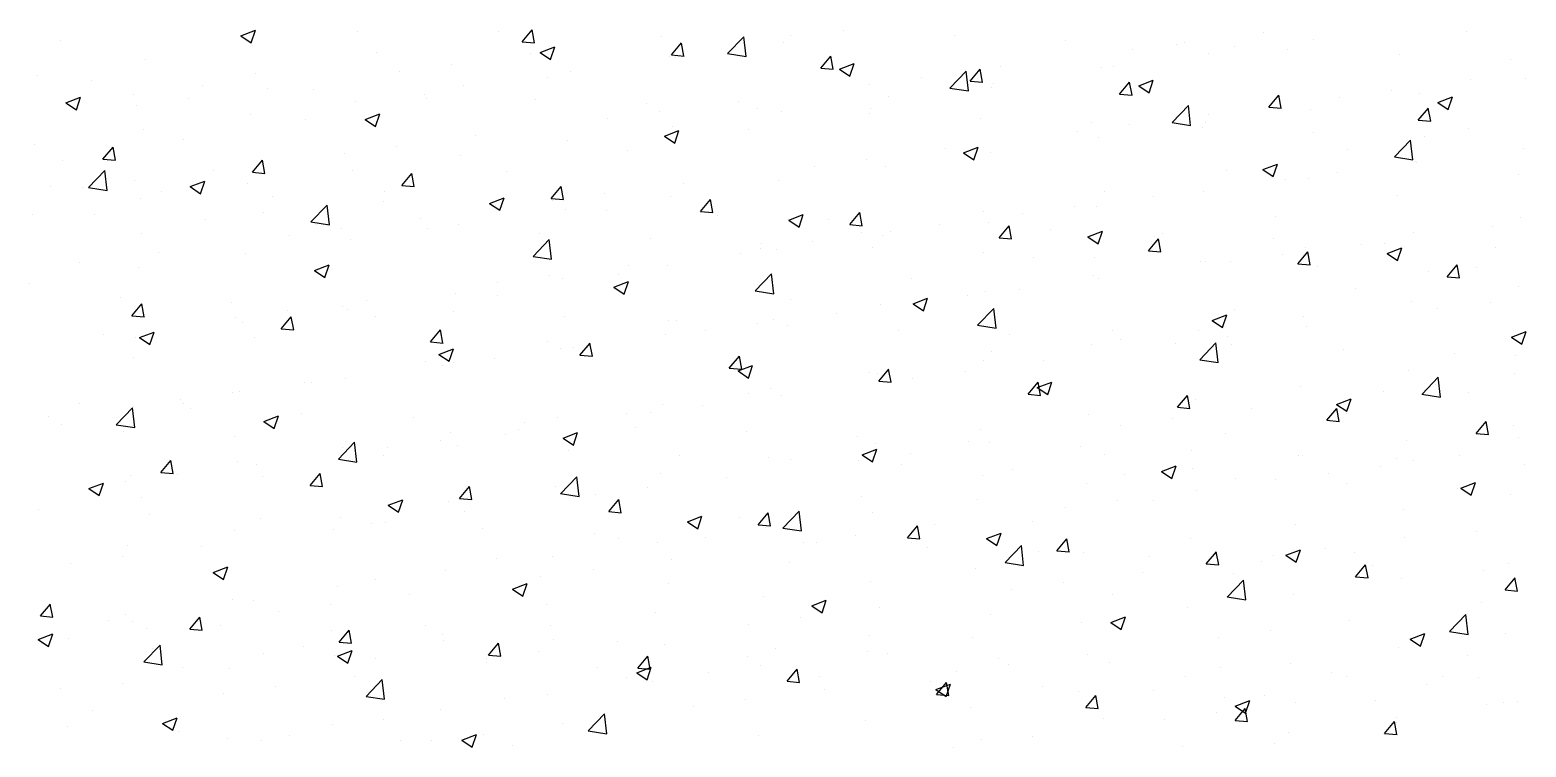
# Model space of a CAD drawing. Header units: millimetres. Extents: x 43168.9 to 43194.6, y -25545.1 to -25543.4.
# Drawn here: x 43182.0661 to 43182.2121, y -25544.8541 to -25544.7841 of the extents above; entities that cross this region are included whole.
import ezdxf

# ---------------------------------------------------------------- set-up
doc = ezdxf.new("R2010")
doc.units = ezdxf.units.MM
doc.header["$LTSCALE"] = 200
doc.layers.add('tarama-zemin_sgh', color=197, linetype='Continuous')

msp = doc.modelspace()

# ---------------------------------------------------------------- linework, layer by layer
at = {"layer": 'tarama-zemin_sgh'}
for p, q in [((43182.06904, -25544.78514), (43182.06904, -25544.78514)), ((43182.08668, -25544.78464), (43182.0881, -25544.78409)), ((43182.08668, -25544.78464), (43182.08769, -25544.78532)), ((43182.08769, -25544.78532), (43182.0881, -25544.78409)), ((43182.09808, -25544.78427), (43182.09808, -25544.78427)), ((43182.11178, -25544.78425), (43182.11178, -25544.78425)), ((43182.11413, -25544.78524), (43182.11511, -25544.78407)), ((43182.11413, -25544.78524), (43182.11534, -25544.78534)), ((43182.11534, -25544.78534), (43182.11511, -25544.78407)), ((43182.12776, -25544.78472), (43182.12776, -25544.78472)), ((43182.13418, -25544.78638), (43182.13577, -25544.78473)), ((43182.13599, -25544.78666), (43182.13576, -25544.78473)), ((43182.14034, -25544.78464), (43182.14034, -25544.78464)), ((43182.14547, -25544.78416), (43182.14547, -25544.78416)), ((43182.15632, -25544.78462), (43182.15632, -25544.78462)), ((43182.16716, -25544.78508), (43182.16716, -25544.78508)), ((43182.18643, -25544.78431), (43182.18643, -25544.78431)), ((43182.19134, -25544.78503), (43182.19134, -25544.78503)), ((43182.20627, -25544.78418), (43182.20627, -25544.78418)), ((43182.08782, -25544.78557), (43182.08782, -25544.78557)), ((43182.09992, -25544.78628), (43182.09992, -25544.78628)), ((43182.11493, -25544.78641), (43182.11493, -25544.78641)), ((43182.11588, -25544.78627), (43182.1173, -25544.78572)), ((43182.11588, -25544.78627), (43182.11689, -25544.78695)), ((43182.11689, -25544.78695), (43182.1173, -25544.78572)), ((43182.12849, -25544.78668), (43182.12849, -25544.78668)), ((43182.1287, -25544.78651), (43182.12968, -25544.78534)), ((43182.1287, -25544.78651), (43182.12992, -25544.78662)), ((43182.12991, -25544.78662), (43182.12968, -25544.78535)), ((43182.13418, -25544.78638), (43182.13599, -25544.78666)), ((43182.13964, -25544.78526), (43182.13964, -25544.78526)), ((43182.14328, -25544.78779), (43182.14426, -25544.78662)), ((43182.14449, -25544.78789), (43182.14425, -25544.78662)), ((43182.17365, -25544.78599), (43182.17365, -25544.78599)), ((43182.17801, -25544.78553), (43182.17801, -25544.78553)), ((43182.17873, -25544.78532), (43182.17873, -25544.78532)), ((43182.18108, -25544.78634), (43182.18108, -25544.78634)), ((43182.18366, -25544.78565), (43182.18366, -25544.78565)), ((43182.18886, -25544.78599), (43182.18886, -25544.78599)), ((43182.19971, -25544.78645), (43182.19971, -25544.78645)), ((43182.07739, -25544.787), (43182.07739, -25544.787)), ((43182.10214, -25544.78809), (43182.10214, -25544.78809)), ((43182.10723, -25544.78742), (43182.10723, -25544.78742)), ((43182.11882, -25544.78808), (43182.11882, -25544.78808)), ((43182.12909, -25544.78678), (43182.12909, -25544.78678)), ((43182.14328, -25544.78779), (43182.14449, -25544.78789)), ((43182.14508, -25544.78789), (43182.14651, -25544.78735)), ((43182.14508, -25544.78789), (43182.14609, -25544.78858)), ((43182.14609, -25544.78858), (43182.14651, -25544.78735)), ((43182.15587, -25544.78975), (43182.15745, -25544.7881)), ((43182.15768, -25544.79003), (43182.15745, -25544.7881)), ((43182.15785, -25544.78906), (43182.15883, -25544.78789)), ((43182.15906, -25544.78917), (43182.15883, -25544.7879)), ((43182.16081, -25544.78768), (43182.16081, -25544.78768)), ((43182.17064, -25544.78777), (43182.17064, -25544.78777)), ((43182.17181, -25544.78768), (43182.17181, -25544.78768)), ((43182.21055, -25544.78691), (43182.21055, -25544.78691)), ((43182.06683, -25544.78853), (43182.06683, -25544.78853)), ((43182.07206, -25544.78901), (43182.07206, -25544.78901)), ((43182.08291, -25544.78947), (43182.08291, -25544.78947)), ((43182.08807, -25544.78832), (43182.08807, -25544.78832)), ((43182.10839, -25544.78951), (43182.10839, -25544.78951)), ((43182.11664, -25544.78871), (43182.11664, -25544.78871)), ((43182.14803, -25544.78936), (43182.14803, -25544.78936)), ((43182.15312, -25544.78869), (43182.15312, -25544.78869)), ((43182.15785, -25544.78906), (43182.15907, -25544.78917)), ((43182.16009, -25544.78929), (43182.16009, -25544.78929)), ((43182.17243, -25544.79034), (43182.17341, -25544.78917)), ((43182.17364, -25544.79044), (43182.1734, -25544.78917)), ((43182.17429, -25544.78952), (43182.17571, -25544.78898)), ((43182.17429, -25544.78952), (43182.1753, -25544.7902)), ((43182.1753, -25544.7902), (43182.17571, -25544.78898)), ((43182.2067, -25544.78895), (43182.2067, -25544.78895)), ((43182.21208, -25544.78884), (43182.21208, -25544.78884)), ((43182.0696, -25544.79119), (43182.07103, -25544.79065)), ((43182.07062, -25544.79188), (43182.07103, -25544.79065)), ((43182.07622, -25544.79035), (43182.07622, -25544.79035)), ((43182.08161, -25544.79079), (43182.08161, -25544.79079)), ((43182.08931, -25544.78978), (43182.08931, -25544.78978)), ((43182.09375, -25544.78993), (43182.09375, -25544.78993)), ((43182.09783, -25544.79104), (43182.09783, -25544.79104)), ((43182.1046, -25544.79038), (43182.1046, -25544.79038)), ((43182.10479, -25544.79074), (43182.10479, -25544.79074)), ((43182.11545, -25544.79084), (43182.11545, -25544.79084)), ((43182.1352, -25544.79105), (43182.1352, -25544.79105)), ((43182.14983, -25544.79059), (43182.14983, -25544.79059)), ((43182.15587, -25544.78975), (43182.15768, -25544.79003)), ((43182.15996, -25544.78972), (43182.15996, -25544.78972)), ((43182.17243, -25544.79034), (43182.17364, -25544.79044)), ((43182.187, -25544.79161), (43182.18798, -25544.79045)), ((43182.18821, -25544.79172), (43182.18798, -25544.79045)), ((43182.19392, -25544.79063), (43182.19392, -25544.79063)), ((43182.199, -25544.78996), (43182.199, -25544.78996)), ((43182.20165, -25544.79028), (43182.20165, -25544.79028)), ((43182.20349, -25544.79115), (43182.20491, -25544.7906)), ((43182.2045, -25544.79183), (43182.20491, -25544.7906)), ((43182.0696, -25544.79119), (43182.07062, -25544.79188)), ((43182.07653, -25544.79146), (43182.07653, -25544.79146)), ((43182.08757, -25544.79234), (43182.08757, -25544.79234)), ((43182.09881, -25544.79282), (43182.10023, -25544.79227)), ((43182.09982, -25544.7935), (43182.10023, -25544.79227)), ((43182.1263, -25544.7913), (43182.1263, -25544.7913)), ((43182.1275, -25544.79206), (43182.1275, -25544.79206)), ((43182.13714, -25544.79176), (43182.13714, -25544.79176)), ((43182.13939, -25544.79202), (43182.13939, -25544.79202)), ((43182.14799, -25544.79222), (43182.14799, -25544.79222)), ((43182.14811, -25544.79175), (43182.14811, -25544.79175)), ((43182.17756, -25544.79311), (43182.17914, -25544.79146)), ((43182.17936, -25544.79339), (43182.17914, -25544.79146)), ((43182.18108, -25544.79232), (43182.18108, -25544.79232)), ((43182.187, -25544.79161), (43182.18822, -25544.79172)), ((43182.19109, -25544.7918), (43182.19109, -25544.7918)), ((43182.20158, -25544.79289), (43182.20256, -25544.79172)), ((43182.20279, -25544.79299), (43182.20255, -25544.79172)), ((43182.20349, -25544.79115), (43182.2045, -25544.79183)), ((43182.07714, -25544.79377), (43182.07714, -25544.79377)), ((43182.09294, -25544.79278), (43182.09294, -25544.79278)), ((43182.09881, -25544.79282), (43182.09982, -25544.7935)), ((43182.12241, -25544.79273), (43182.12241, -25544.79273)), ((43182.12801, -25544.79445), (43182.12943, -25544.7939)), ((43182.12884, -25544.79354), (43182.12884, -25544.79354)), ((43182.12902, -25544.79513), (43182.12943, -25544.7939)), ((43182.13625, -25544.79379), (43182.13625, -25544.79379)), ((43182.15884, -25544.79268), (43182.15884, -25544.79268)), ((43182.1683, -25544.794), (43182.1683, -25544.794)), ((43182.16968, -25544.79313), (43182.16968, -25544.79313)), ((43182.17339, -25544.79333), (43182.17339, -25544.79333)), ((43182.17755, -25544.79311), (43182.17936, -25544.79339)), ((43182.18053, -25544.79359), (43182.18053, -25544.79359)), ((43182.18083, -25544.7931), (43182.18083, -25544.7931)), ((43182.20158, -25544.79289), (43182.20279, -25544.79299)), ((43182.20652, -25544.79371), (43182.20652, -25544.79371)), ((43182.06658, -25544.79529), (43182.06658, -25544.79529)), ((43182.08109, -25544.79481), (43182.08109, -25544.79481)), ((43182.10188, -25544.79544), (43182.10188, -25544.79544)), ((43182.10958, -25544.79442), (43182.10958, -25544.79442)), ((43182.11857, -25544.79485), (43182.11857, -25544.79485)), ((43182.12801, -25544.79445), (43182.12902, -25544.79513)), ((43182.1704, -25544.79453), (43182.1704, -25544.79453)), ((43182.19138, -25544.79405), (43182.19138, -25544.79405)), ((43182.19924, -25544.79647), (43182.20082, -25544.79482)), ((43182.20105, -25544.79675), (43182.20082, -25544.79482)), ((43182.20223, -25544.79451), (43182.20223, -25544.79451)), ((43182.06924, -25544.79685), (43182.06924, -25544.79685)), ((43182.07322, -25544.7967), (43182.0742, -25544.79553)), ((43182.07322, -25544.7967), (43182.07444, -25544.7968)), ((43182.07444, -25544.7968), (43182.0742, -25544.79553)), ((43182.0878, -25544.79797), (43182.08878, -25544.7968)), ((43182.08901, -25544.79808), (43182.08878, -25544.7968)), ((43182.0968, -25544.79611), (43182.0968, -25544.79611)), ((43182.10814, -25544.79628), (43182.10814, -25544.79628)), ((43182.1244, -25544.79582), (43182.1244, -25544.79582)), ((43182.14777, -25544.79671), (43182.14777, -25544.79671)), ((43182.15547, -25544.79569), (43182.15547, -25544.79569)), ((43182.15721, -25544.79608), (43182.15864, -25544.79553)), ((43182.15721, -25544.79608), (43182.15822, -25544.79676)), ((43182.15822, -25544.79676), (43182.15863, -25544.79553)), ((43182.15984, -25544.79605), (43182.15984, -25544.79605)), ((43182.19467, -25544.79574), (43182.19467, -25544.79574)), ((43182.19924, -25544.79647), (43182.20105, -25544.79675)), ((43182.21183, -25544.79561), (43182.21183, -25544.79561)), ((43182.07182, -25544.79945), (43182.0734, -25544.7978)), ((43182.07362, -25544.79973), (43182.0734, -25544.7978)), ((43182.08396, -25544.79779), (43182.08396, -25544.79779)), ((43182.0878, -25544.79797), (43182.08901, -25544.79808)), ((43182.09759, -25544.7978), (43182.09759, -25544.7978)), ((43182.10237, -25544.79925), (43182.10335, -25544.79808)), ((43182.10358, -25544.79935), (43182.10335, -25544.79808)), ((43182.11255, -25544.79786), (43182.11255, -25544.79786)), ((43182.14268, -25544.79737), (43182.14268, -25544.79737)), ((43182.14958, -25544.79736), (43182.14958, -25544.79736)), ((43182.18282, -25544.79778), (43182.18282, -25544.79778)), ((43182.18641, -25544.7977), (43182.18784, -25544.79716)), ((43182.18641, -25544.7977), (43182.18743, -25544.79839)), ((43182.18743, -25544.79839), (43182.18784, -25544.79716)), ((43182.19366, -25544.79797), (43182.19366, -25544.79797)), ((43182.20135, -25544.79696), (43182.20135, -25544.79696)), ((43182.2014, -25544.79704), (43182.2014, -25544.79704)), ((43182.21139, -25544.79817), (43182.21139, -25544.79817)), ((43182.0681, -25544.79939), (43182.0681, -25544.79939)), ((43182.07118, -25544.79948), (43182.07118, -25544.79948)), ((43182.07182, -25544.79945), (43182.07362, -25544.79973)), ((43182.07627, -25544.79881), (43182.07627, -25544.79881)), ((43182.08173, -25544.79937), (43182.08316, -25544.79883)), ((43182.08173, -25544.79937), (43182.08274, -25544.80006)), ((43182.08274, -25544.80006), (43182.08316, -25544.79883)), ((43182.08732, -25544.7991), (43182.08732, -25544.7991)), ((43182.10237, -25544.79925), (43182.10359, -25544.79935)), ((43182.11695, -25544.80052), (43182.11793, -25544.79935)), ((43182.11816, -25544.80063), (43182.11792, -25544.79935)), ((43182.12985, -25544.79906), (43182.12985, -25544.79906)), ((43182.13915, -25544.79879), (43182.13915, -25544.79879)), ((43182.17097, -25544.79981), (43182.17097, -25544.79981)), ((43182.18857, -25544.79864), (43182.18857, -25544.79864)), ((43182.19085, -25544.79856), (43182.19085, -25544.79856)), ((43182.07689, -25544.80053), (43182.07689, -25544.80053)), ((43182.07895, -25544.79985), (43182.07895, -25544.79985)), ((43182.0898, -25544.80031), (43182.0898, -25544.80031)), ((43182.0935, -25544.80281), (43182.09509, -25544.80117)), ((43182.09531, -25544.80309), (43182.09509, -25544.80117)), ((43182.10064, -25544.80077), (43182.10064, -25544.80077)), ((43182.1007, -25544.79989), (43182.1007, -25544.79989)), ((43182.11094, -25544.801), (43182.11236, -25544.80046)), ((43182.11094, -25544.801), (43182.11195, -25544.80168)), ((43182.11149, -25544.80123), (43182.11149, -25544.80123)), ((43182.11195, -25544.80168), (43182.11236, -25544.80046)), ((43182.11695, -25544.80052), (43182.11816, -25544.80063)), ((43182.11707, -25544.80075), (43182.11707, -25544.80075)), ((43182.12215, -25544.80008), (43182.12215, -25544.80008)), ((43182.12859, -25544.80031), (43182.12859, -25544.80031)), ((43182.13152, -25544.8018), (43182.1325, -25544.80063)), ((43182.13273, -25544.8019), (43182.1325, -25544.80063)), ((43182.17015, -25544.8013), (43182.17015, -25544.8013)), ((43182.17574, -25544.80033), (43182.17574, -25544.80033)), ((43182.18058, -25544.79986), (43182.18058, -25544.79986)), ((43182.19954, -25544.8002), (43182.19954, -25544.8002)), ((43182.06634, -25544.80206), (43182.06634, -25544.80206)), ((43182.07239, -25544.80212), (43182.07239, -25544.80212)), ((43182.08323, -25544.80258), (43182.08323, -25544.80258)), ((43182.08885, -25544.80192), (43182.08885, -25544.80192)), ((43182.10423, -25544.80244), (43182.10423, -25544.80244)), ((43182.11833, -25544.80161), (43182.11833, -25544.80161)), ((43182.12234, -25544.80168), (43182.12234, -25544.80168)), ((43182.13152, -25544.8018), (43182.13274, -25544.8019)), ((43182.13319, -25544.80214), (43182.13319, -25544.80214)), ((43182.14014, -25544.80263), (43182.14156, -25544.80208)), ((43182.14014, -25544.80263), (43182.14115, -25544.80331)), ((43182.14115, -25544.80331), (43182.14156, -25544.80208)), ((43182.14403, -25544.8026), (43182.14403, -25544.8026)), ((43182.1461, -25544.80307), (43182.14708, -25544.8019)), ((43182.14731, -25544.80318), (43182.14707, -25544.8019)), ((43182.15912, -25544.80184), (43182.15912, -25544.80184)), ((43182.16295, -25544.80202), (43182.16295, -25544.80202)), ((43182.16804, -25544.80135), (43182.16804, -25544.80135)), ((43182.18769, -25544.80224), (43182.18769, -25544.80224)), ((43182.21159, -25544.80237), (43182.21159, -25544.80237)), ((43182.077, -25544.80396), (43182.077, -25544.80396)), ((43182.09145, -25544.80412), (43182.09145, -25544.80412)), ((43182.0935, -25544.80281), (43182.09531, -25544.80309)), ((43182.09408, -25544.80304), (43182.09408, -25544.80304)), ((43182.09654, -25544.80345), (43182.09654, -25544.80345)), ((43182.10493, -25544.8035), (43182.10493, -25544.8035)), ((43182.10789, -25544.80304), (43182.10789, -25544.80304)), ((43182.11578, -25544.80396), (43182.11578, -25544.80396)), ((43182.1461, -25544.80307), (43182.14731, -25544.80318)), ((43182.14727, -25544.80388), (43182.14727, -25544.80388)), ((43182.14933, -25544.80412), (43182.14933, -25544.80412)), ((43182.15012, -25544.80371), (43182.15012, -25544.80371)), ((43182.15488, -25544.80306), (43182.15488, -25544.80306)), ((43182.1596, -25544.80282), (43182.1596, -25544.80282)), ((43182.16067, -25544.80435), (43182.16165, -25544.80318)), ((43182.16188, -25544.80445), (43182.16165, -25544.80318)), ((43182.16573, -25544.80352), (43182.16573, -25544.80352)), ((43182.16934, -25544.80426), (43182.17076, -25544.80371)), ((43182.17035, -25544.80494), (43182.17076, -25544.80371)), ((43182.17658, -25544.80398), (43182.17658, -25544.80398)), ((43182.20115, -25544.8038), (43182.20115, -25544.8038)), ((43182.20884, -25544.80329), (43182.20884, -25544.80329)), ((43182.09734, -25544.80456), (43182.09734, -25544.80456)), ((43182.11519, -25544.80618), (43182.11677, -25544.80453)), ((43182.117, -25544.80646), (43182.11677, -25544.80453)), ((43182.12662, -25544.80441), (43182.12662, -25544.80441)), ((43182.13734, -25544.80539), (43182.13734, -25544.80539)), ((43182.13747, -25544.80487), (43182.13747, -25544.80487)), ((43182.1389, -25544.80555), (43182.1389, -25544.80555)), ((43182.14242, -25544.80472), (43182.14242, -25544.80472)), ((43182.14832, -25544.80533), (43182.14832, -25544.80533)), ((43182.16067, -25544.80435), (43182.16189, -25544.80445)), ((43182.16934, -25544.80426), (43182.17035, -25544.80494)), ((43182.17525, -25544.80562), (43182.17623, -25544.80445)), ((43182.17525, -25544.80562), (43182.17646, -25544.80573)), ((43182.17584, -25544.80427), (43182.17584, -25544.80427)), ((43182.17646, -25544.80573), (43182.17622, -25544.80446)), ((43182.18742, -25544.80443), (43182.18742, -25544.80443)), ((43182.1906, -25544.80533), (43182.1906, -25544.80533)), ((43182.19601, -25544.80498), (43182.19601, -25544.80498)), ((43182.19827, -25544.80489), (43182.19827, -25544.80489)), ((43182.19854, -25544.80588), (43182.19997, -25544.80534)), ((43182.19955, -25544.80657), (43182.19997, -25544.80534)), ((43182.20912, -25544.80535), (43182.20912, -25544.80535)), ((43182.07092, -25544.80682), (43182.07092, -25544.80682)), ((43182.07862, -25544.80581), (43182.07862, -25544.80581)), ((43182.08708, -25544.80587), (43182.08708, -25544.80587)), ((43182.09386, -25544.80756), (43182.09529, -25544.80701)), ((43182.09487, -25544.80824), (43182.09529, -25544.80701)), ((43182.11519, -25544.80618), (43182.117, -25544.80646)), ((43182.1245, -25544.80708), (43182.1245, -25544.80708)), ((43182.12834, -25544.80707), (43182.12834, -25544.80707)), ((43182.13542, -25544.80591), (43182.13542, -25544.80591)), ((43182.15917, -25544.80579), (43182.15917, -25544.80579)), ((43182.16399, -25544.8063), (43182.16399, -25544.8063)), ((43182.17001, -25544.80625), (43182.17001, -25544.80625)), ((43182.18034, -25544.80663), (43182.18034, -25544.80663)), ((43182.18086, -25544.80671), (43182.18086, -25544.80671)), ((43182.18322, -25544.80666), (43182.18322, -25544.80666)), ((43182.18831, -25544.80599), (43182.18831, -25544.80599)), ((43182.18982, -25544.8069), (43182.1908, -25544.80573)), ((43182.18982, -25544.8069), (43182.19104, -25544.807)), ((43182.19103, -25544.807), (43182.1908, -25544.80573)), ((43182.19854, -25544.80588), (43182.19955, -25544.80657)), ((43182.2044, -25544.80817), (43182.20538, -25544.807)), ((43182.20561, -25544.80828), (43182.20537, -25544.80701)), ((43182.07664, -25544.8073), (43182.07664, -25544.8073)), ((43182.09386, -25544.80756), (43182.09487, -25544.80824)), ((43182.11681, -25544.80809), (43182.11681, -25544.80809)), ((43182.11808, -25544.80837), (43182.11808, -25544.80837)), ((43182.12357, -25544.80795), (43182.12357, -25544.80795)), ((43182.13688, -25544.80954), (43182.13846, -25544.80789)), ((43182.13868, -25544.80982), (43182.13846, -25544.80789)), ((43182.15214, -25544.80834), (43182.15214, -25544.80834)), ((43182.1699, -25544.80806), (43182.1699, -25544.80806)), ((43182.17039, -25544.80835), (43182.17039, -25544.80835)), ((43182.19171, -25544.80716), (43182.19171, -25544.80716)), ((43182.20255, -25544.80762), (43182.20255, -25544.80762)), ((43182.2044, -25544.80817), (43182.20561, -25544.80828)), ((43182.2073, -25544.80731), (43182.2073, -25544.80731)), ((43182.06609, -25544.80882), (43182.06609, -25544.80882)), ((43182.10765, -25544.80981), (43182.10765, -25544.80981)), ((43182.11172, -25544.80876), (43182.11172, -25544.80876)), ((43182.11172, -25544.80998), (43182.11172, -25544.80998)), ((43182.12307, -25544.80918), (43182.12449, -25544.80864)), ((43182.12307, -25544.80918), (43182.12408, -25544.80987)), ((43182.12408, -25544.80987), (43182.12449, -25544.80864)), ((43182.13688, -25544.80954), (43182.13868, -25544.80982)), ((43182.15761, -25544.81003), (43182.15761, -25544.81003)), ((43182.15935, -25544.80958), (43182.15935, -25544.80958)), ((43182.1627, -25544.80936), (43182.1627, -25544.80936)), ((43182.19545, -25544.80935), (43182.19545, -25544.80935)), ((43182.21134, -25544.80914), (43182.21134, -25544.80914)), ((43182.07491, -25544.81018), (43182.07491, -25544.81018)), ((43182.07604, -25544.81198), (43182.07702, -25544.81081)), ((43182.07725, -25544.81209), (43182.07702, -25544.81081)), ((43182.08575, -25544.81064), (43182.08575, -25544.81064)), ((43182.09119, -25544.81146), (43182.09119, -25544.81146)), ((43182.0966, -25544.8111), (43182.0966, -25544.8111)), ((43182.09709, -25544.81133), (43182.09709, -25544.81133)), ((43182.09889, -25544.81045), (43182.09889, -25544.81045)), ((43182.14028, -25544.81037), (43182.14028, -25544.81037)), ((43182.14908, -25544.81088), (43182.14908, -25544.81088)), ((43182.15227, -25544.81081), (43182.15369, -25544.81026)), ((43182.15227, -25544.81081), (43182.15328, -25544.81149)), ((43182.15328, -25544.81149), (43182.15369, -25544.81026)), ((43182.15856, -25544.8129), (43182.16015, -25544.81126)), ((43182.16037, -25544.81318), (43182.16014, -25544.81126)), ((43182.1836, -25544.81138), (43182.1836, -25544.81138)), ((43182.20091, -25544.81057), (43182.20091, -25544.81057)), ((43182.20349, -25544.8113), (43182.20349, -25544.8113)), ((43182.20858, -25544.81063), (43182.20858, -25544.81063)), ((43182.07604, -25544.81198), (43182.07726, -25544.81209)), ((43182.08611, -25544.81213), (43182.08611, -25544.81213)), ((43182.08683, -25544.81263), (43182.08683, -25544.81263)), ((43182.09062, -25544.81326), (43182.0916, -25544.81209)), ((43182.09183, -25544.81336), (43182.09159, -25544.81209)), ((43182.09986, -25544.81201), (43182.09986, -25544.81201)), ((43182.10745, -25544.81155), (43182.10745, -25544.81155)), ((43182.1183, -25544.81201), (43182.1183, -25544.81201)), ((43182.12843, -25544.81241), (43182.12843, -25544.81241)), ((43182.12914, -25544.81247), (43182.12914, -25544.81247)), ((43182.13708, -25544.81273), (43182.13708, -25544.81273)), ((43182.13865, -25544.81231), (43182.13865, -25544.81231)), ((43182.13999, -25544.81293), (43182.13999, -25544.81293)), ((43182.14478, -25544.81172), (43182.14478, -25544.81172)), ((43182.15856, -25544.8129), (43182.16037, -25544.81318)), ((43182.18147, -25544.81244), (43182.18289, -25544.81189)), ((43182.18147, -25544.81244), (43182.18248, -25544.81312)), ((43182.18248, -25544.81312), (43182.18289, -25544.81189)), ((43182.19035, -25544.81209), (43182.19035, -25544.81209)), ((43182.07327, -25544.81382), (43182.07327, -25544.81382)), ((43182.0764, -25544.81406), (43182.0764, -25544.81406)), ((43182.07679, -25544.81411), (43182.07821, -25544.81356)), ((43182.07679, -25544.81411), (43182.0778, -25544.81479)), ((43182.0778, -25544.81479), (43182.07821, -25544.81356)), ((43182.08801, -25544.81405), (43182.08801, -25544.81405)), ((43182.09062, -25544.81326), (43182.09183, -25544.81336)), ((43182.10519, -25544.81453), (43182.10617, -25544.81336)), ((43182.1064, -25544.81464), (43182.10617, -25544.81336)), ((43182.11658, -25544.81444), (43182.11658, -25544.81444)), ((43182.1281, -25544.81384), (43182.1281, -25544.81384)), ((43182.13199, -25544.8134), (43182.13199, -25544.8134)), ((43182.15084, -25544.81339), (43182.15084, -25544.81339)), ((43182.16169, -25544.81385), (43182.16169, -25544.81385)), ((43182.17175, -25544.81342), (43182.17175, -25544.81342)), ((43182.17253, -25544.8143), (43182.17253, -25544.8143)), ((43182.18009, -25544.81339), (43182.18009, -25544.81339)), ((43182.18297, -25544.814), (43182.18297, -25544.814)), ((43182.19066, -25544.81299), (43182.19066, -25544.81299)), ((43182.21067, -25544.81406), (43182.2121, -25544.81352)), ((43182.21067, -25544.81407), (43182.21168, -25544.81475)), ((43182.21168, -25544.81475), (43182.2121, -25544.81352)), ((43182.10519, -25544.81453), (43182.10641, -25544.81464)), ((43182.10599, -25544.81574), (43182.10742, -25544.81519)), ((43182.10599, -25544.81574), (43182.107, -25544.81642)), ((43182.107, -25544.81642), (43182.10741, -25544.81519)), ((43182.11783, -25544.81514), (43182.11783, -25544.81514)), ((43182.11916, -25544.81509), (43182.11916, -25544.81509)), ((43182.11977, -25544.81581), (43182.12075, -25544.81464)), ((43182.11977, -25544.81581), (43182.12098, -25544.81591)), ((43182.12098, -25544.81591), (43182.12074, -25544.81464)), ((43182.1599, -25544.81545), (43182.1599, -25544.81545)), ((43182.16965, -25544.81482), (43182.16965, -25544.81482)), ((43182.17788, -25544.81467), (43182.17788, -25544.81467)), ((43182.18025, -25544.81627), (43182.18183, -25544.81462)), ((43182.18206, -25544.81655), (43182.18183, -25544.81462)), ((43182.18338, -25544.81476), (43182.18338, -25544.81476)), ((43182.19423, -25544.81522), (43182.19423, -25544.81522)), ((43182.20507, -25544.81568), (43182.20507, -25544.81568)), ((43182.21109, -25544.8159), (43182.21109, -25544.8159)), ((43182.07616, -25544.81608), (43182.07616, -25544.81608)), ((43182.10473, -25544.81648), (43182.10473, -25544.81648)), ((43182.10638, -25544.81678), (43182.10638, -25544.81678)), ((43182.1074, -25544.81657), (43182.1074, -25544.81657)), ((43182.11146, -25544.81611), (43182.11146, -25544.81611)), ((43182.13434, -25544.81708), (43182.13532, -25544.81591)), ((43182.13434, -25544.81708), (43182.13556, -25544.81719)), ((43182.13519, -25544.81736), (43182.13662, -25544.81682)), ((43182.13519, -25544.81736), (43182.13621, -25544.81805)), ((43182.13555, -25544.81719), (43182.13532, -25544.81591)), ((43182.13621, -25544.81805), (43182.13662, -25544.81682)), ((43182.14892, -25544.81836), (43182.1499, -25544.81719)), ((43182.15013, -25544.81846), (43182.14989, -25544.81719)), ((43182.1591, -25544.81635), (43182.1591, -25544.81635)), ((43182.16505, -25544.81636), (43182.16505, -25544.81636)), ((43182.18025, -25544.81627), (43182.18206, -25544.81655)), ((43182.20066, -25544.81733), (43182.20066, -25544.81733)), ((43182.09288, -25544.81851), (43182.09288, -25544.81851)), ((43182.09354, -25544.81847), (43182.09354, -25544.81847)), ((43182.09685, -25544.81809), (43182.09685, -25544.81809)), ((43182.14805, -25544.81748), (43182.14805, -25544.81748)), ((43182.14884, -25544.81765), (43182.14884, -25544.81765)), ((43182.14892, -25544.81836), (43182.15013, -25544.81846)), ((43182.15226, -25544.81805), (43182.15226, -25544.81805)), ((43182.15735, -25544.81738), (43182.15735, -25544.81738)), ((43182.16349, -25544.81963), (43182.16447, -25544.81846)), ((43182.1644, -25544.81899), (43182.16582, -25544.81845)), ((43182.1647, -25544.81974), (43182.16447, -25544.81846)), ((43182.16541, -25544.81967), (43182.16582, -25544.81845)), ((43182.20194, -25544.81963), (43182.20352, -25544.81798)), ((43182.20324, -25544.81865), (43182.20324, -25544.81865)), ((43182.20374, -25544.81991), (43182.20352, -25544.81798)), ((43182.21093, -25544.81763), (43182.21093, -25544.81763)), ((43182.08076, -25544.82015), (43182.08076, -25544.82015)), ((43182.08585, -25544.81948), (43182.08585, -25544.81948)), ((43182.08658, -25544.81939), (43182.08658, -25544.81939)), ((43182.13619, -25544.81952), (43182.13619, -25544.81952)), ((43182.1384, -25544.81908), (43182.1384, -25544.81908)), ((43182.13943, -25544.81974), (43182.13943, -25544.81974)), ((43182.16349, -25544.81963), (43182.16471, -25544.81974)), ((43182.1644, -25544.81899), (43182.16541, -25544.81967)), ((43182.17807, -25544.82091), (43182.17905, -25544.81974)), ((43182.17928, -25544.82101), (43182.17904, -25544.81974)), ((43182.17984, -25544.82016), (43182.17984, -25544.82016)), ((43182.1901, -25544.81886), (43182.1901, -25544.81886)), ((43182.1936, -25544.82062), (43182.19502, -25544.82007)), ((43182.19461, -25544.8213), (43182.19502, -25544.82007)), ((43182.19815, -25544.81932), (43182.19815, -25544.81932)), ((43182.20193, -25544.81963), (43182.20374, -25544.81991)), ((43182.20646, -25544.81944), (43182.20646, -25544.81944)), ((43182.07095, -25544.82056), (43182.07095, -25544.82056)), ((43182.07451, -25544.82261), (43182.07609, -25544.82096)), ((43182.07632, -25544.82289), (43182.07609, -25544.82096)), ((43182.07615, -25544.82082), (43182.07615, -25544.82082)), ((43182.08103, -25544.82054), (43182.08103, -25544.82054)), ((43182.0818, -25544.82102), (43182.0818, -25544.82102)), ((43182.08892, -25544.82229), (43182.09034, -25544.82174)), ((43182.08993, -25544.82297), (43182.09034, -25544.82175)), ((43182.09264, -25544.82148), (43182.09264, -25544.82148)), ((43182.12434, -25544.82155), (43182.12434, -25544.82155)), ((43182.12665, -25544.82142), (43182.12665, -25544.82142)), ((43182.12785, -25544.8206), (43182.12785, -25544.8206)), ((43182.13173, -25544.82075), (43182.13173, -25544.82075)), ((43182.16941, -25544.82159), (43182.16941, -25544.82159)), ((43182.17807, -25544.82091), (43182.17928, -25544.82101)), ((43182.18532, -25544.82101), (43182.18532, -25544.82101)), ((43182.19264, -25544.82218), (43182.19362, -25544.82101)), ((43182.1936, -25544.82062), (43182.19461, -25544.8213)), ((43182.19385, -25544.82229), (43182.19362, -25544.82101)), ((43182.19461, -25544.82147), (43182.19461, -25544.82147)), ((43182.06793, -25544.82184), (43182.06793, -25544.82184)), ((43182.06918, -25544.82258), (43182.06918, -25544.82258)), ((43182.07451, -25544.82261), (43182.07632, -25544.82289)), ((43182.08892, -25544.82229), (43182.08993, -25544.82297)), ((43182.10349, -25544.82194), (43182.10349, -25544.82194)), ((43182.11381, -25544.82311), (43182.11381, -25544.82311)), ((43182.11434, -25544.8224), (43182.11434, -25544.8224)), ((43182.11759, -25544.8219), (43182.11759, -25544.8219)), ((43182.12519, -25544.82286), (43182.12519, -25544.82286)), ((43182.15885, -25544.82311), (43182.15885, -25544.82311)), ((43182.17253, -25544.82269), (43182.17253, -25544.82269)), ((43182.17762, -25544.82202), (43182.17762, -25544.82202)), ((43182.19264, -25544.82218), (43182.19386, -25544.82229)), ((43182.20722, -25544.82346), (43182.2082, -25544.82229)), ((43182.20843, -25544.82356), (43182.20819, -25544.82229)), ((43182.21084, -25544.82267), (43182.21084, -25544.82267)), ((43182.07523, -25544.82329), (43182.07523, -25544.82329)), ((43182.08608, -25544.82375), (43182.08608, -25544.82375)), ((43182.0962, -25544.82597), (43182.09778, -25544.82432)), ((43182.09693, -25544.82421), (43182.09693, -25544.82421)), ((43182.098, -25544.82625), (43182.09778, -25544.82432)), ((43182.10612, -25544.82412), (43182.10612, -25544.82412)), ((43182.10715, -25544.82333), (43182.10715, -25544.82333)), ((43182.10778, -25544.82467), (43182.10778, -25544.82467)), ((43182.11249, -25544.82359), (43182.11249, -25544.82359)), ((43182.11812, -25544.82392), (43182.11954, -25544.82337)), ((43182.11812, -25544.82392), (43182.11913, -25544.8246)), ((43182.11913, -25544.8246), (43182.11954, -25544.82337)), ((43182.13603, -25544.82331), (43182.13603, -25544.82331)), ((43182.14688, -25544.82377), (43182.14688, -25544.82377)), ((43182.14859, -25544.82441), (43182.14859, -25544.82441)), ((43182.15773, -25544.82423), (43182.15773, -25544.82423)), ((43182.1597, -25544.82438), (43182.1597, -25544.82438)), ((43182.18276, -25544.82351), (43182.18276, -25544.82351)), ((43182.20041, -25544.8241), (43182.20041, -25544.8241)), ((43182.20722, -25544.82346), (43182.20843, -25544.82356)), ((43182.21133, -25544.8239), (43182.21133, -25544.8239)), ((43182.07886, -25544.82727), (43182.07984, -25544.8261)), ((43182.08007, -25544.82737), (43182.07984, -25544.8261)), ((43182.0962, -25544.82597), (43182.098, -25544.82625)), ((43182.0966, -25544.82486), (43182.0966, -25544.82486)), ((43182.10064, -25544.82562), (43182.10064, -25544.82562)), ((43182.10103, -25544.82479), (43182.10103, -25544.82479)), ((43182.11862, -25544.82513), (43182.11862, -25544.82513)), ((43182.12947, -25544.82558), (43182.12947, -25544.82558)), ((43182.13816, -25544.82584), (43182.13816, -25544.82584)), ((43182.14032, -25544.82604), (43182.14032, -25544.82604)), ((43182.14692, -25544.82606), (43182.14692, -25544.82606)), ((43182.14732, -25544.82555), (43182.14875, -25544.825)), ((43182.14732, -25544.82555), (43182.14833, -25544.82623)), ((43182.14833, -25544.82623), (43182.14875, -25544.825)), ((43182.152, -25544.82539), (43182.152, -25544.82539)), ((43182.16858, -25544.82469), (43182.16858, -25544.82469)), ((43182.17091, -25544.82554), (43182.17091, -25544.82554)), ((43182.17942, -25544.82515), (43182.17942, -25544.82515)), ((43182.18986, -25544.82562), (43182.18986, -25544.82562)), ((43182.19027, -25544.8256), (43182.19027, -25544.8256)), ((43182.19948, -25544.82593), (43182.19948, -25544.82593)), ((43182.20112, -25544.82606), (43182.20112, -25544.82606)), ((43182.20559, -25544.82565), (43182.20559, -25544.82565)), ((43182.07886, -25544.82727), (43182.08008, -25544.82737)), ((43182.0805, -25544.82749), (43182.0805, -25544.82749)), ((43182.08634, -25544.82616), (43182.08634, -25544.82616)), ((43182.0882, -25544.82648), (43182.0882, -25544.82648)), ((43182.09344, -25544.82854), (43182.09442, -25544.82737)), ((43182.09465, -25544.82865), (43182.09441, -25544.82737)), ((43182.1276, -25544.82737), (43182.1276, -25544.82737)), ((43182.15117, -25544.8265), (43182.15117, -25544.8265)), ((43182.15906, -25544.82757), (43182.15906, -25544.82757)), ((43182.16201, -25544.82696), (43182.16201, -25544.82696)), ((43182.17286, -25544.82742), (43182.17286, -25544.82742)), ((43182.17653, -25544.82717), (43182.17795, -25544.82663)), ((43182.17653, -25544.82717), (43182.17754, -25544.82786)), ((43182.17754, -25544.82786), (43182.17795, -25544.82663)), ((43182.17959, -25544.82692), (43182.17959, -25544.82692)), ((43182.1928, -25544.82733), (43182.1928, -25544.82733)), ((43182.19789, -25544.82666), (43182.19789, -25544.82666)), ((43182.21196, -25544.82652), (43182.21196, -25544.82652)), ((43182.07185, -25544.82884), (43182.07327, -25544.8283)), ((43182.07185, -25544.82885), (43182.07286, -25544.82953)), ((43182.07286, -25544.82953), (43182.07327, -25544.8283)), ((43182.07542, -25544.82816), (43182.07542, -25544.82816)), ((43182.0759, -25544.82759), (43182.0759, -25544.82759)), ((43182.08879, -25544.82765), (43182.08879, -25544.82765)), ((43182.09344, -25544.82854), (43182.09465, -25544.82865)), ((43182.10801, -25544.82982), (43182.10899, -25544.82865)), ((43182.10922, -25544.82992), (43182.10899, -25544.82865)), ((43182.11734, -25544.82867), (43182.11734, -25544.82867)), ((43182.11788, -25544.82934), (43182.11947, -25544.82769)), ((43182.11969, -25544.82962), (43182.11947, -25544.82769)), ((43182.12639, -25544.82876), (43182.12639, -25544.82876)), ((43182.13408, -25544.82775), (43182.13408, -25544.82775)), ((43182.16916, -25544.82835), (43182.16916, -25544.82835)), ((43182.17997, -25544.82902), (43182.17997, -25544.82902)), ((43182.18371, -25544.82788), (43182.18371, -25544.82788)), ((43182.18763, -25544.82797), (43182.18763, -25544.82797)), ((43182.19455, -25544.82833), (43182.19455, -25544.82833)), ((43182.2054, -25544.82879), (43182.2054, -25544.82879)), ((43182.20573, -25544.8288), (43182.20715, -25544.82825)), ((43182.20573, -25544.8288), (43182.20674, -25544.82948)), ((43182.20674, -25544.82948), (43182.20715, -25544.82825)), ((43182.07694, -25544.82969), (43182.07694, -25544.82969)), ((43182.10105, -25544.83047), (43182.10247, -25544.82993)), ((43182.10105, -25544.83047), (43182.10206, -25544.83115)), ((43182.10206, -25544.83115), (43182.10247, -25544.82993)), ((43182.10691, -25544.8301), (43182.10691, -25544.8301)), ((43182.10801, -25544.82982), (43182.10923, -25544.82992)), ((43182.11788, -25544.82933), (43182.11969, -25544.82961)), ((43182.1213, -25544.82943), (43182.1213, -25544.82943)), ((43182.12259, -25544.83109), (43182.12357, -25544.82992)), ((43182.1238, -25544.8312), (43182.12356, -25544.82992)), ((43182.14721, -25544.82961), (43182.14721, -25544.82961)), ((43182.15861, -25544.82988), (43182.15861, -25544.82988)), ((43182.17227, -25544.83003), (43182.17227, -25544.83003)), ((43182.17578, -25544.83), (43182.17578, -25544.83)), ((43182.2106, -25544.82943), (43182.2106, -25544.82943)), ((43182.06691, -25544.83089), (43182.06691, -25544.83089)), ((43182.07775, -25544.83135), (43182.07775, -25544.83135)), ((43182.0886, -25544.83181), (43182.0886, -25544.83181)), ((43182.09635, -25544.83162), (43182.09635, -25544.83162)), ((43182.10847, -25544.83112), (43182.10847, -25544.83112)), ((43182.12259, -25544.83109), (43182.1238, -25544.8312)), ((43182.13025, -25544.8321), (43182.13167, -25544.83155)), ((43182.13126, -25544.83278), (43182.13167, -25544.83155)), ((43182.13536, -25544.83164), (43182.13536, -25544.83164)), ((43182.13716, -25544.83237), (43182.13814, -25544.8312)), ((43182.13837, -25544.83247), (43182.13814, -25544.8312)), ((43182.13957, -25544.8327), (43182.14115, -25544.83105)), ((43182.14138, -25544.83298), (43182.14115, -25544.83105)), ((43182.14834, -25544.83118), (43182.14834, -25544.83118)), ((43182.16719, -25544.8307), (43182.16719, -25544.8307)), ((43182.20016, -25544.83086), (43182.20016, -25544.83086)), ((43182.08609, -25544.83292), (43182.08609, -25544.83292)), ((43182.09569, -25544.83281), (43182.09569, -25544.83281)), ((43182.09945, -25544.83227), (43182.09945, -25544.83227)), ((43182.10077, -25544.83214), (43182.10077, -25544.83214)), ((43182.1103, -25544.83273), (43182.1103, -25544.83273)), ((43182.12114, -25544.83318), (43182.12114, -25544.83318)), ((43182.13025, -25544.8321), (43182.13126, -25544.83278)), ((43182.13716, -25544.83237), (43182.13838, -25544.83247)), ((43182.13791, -25544.83261), (43182.13791, -25544.83261)), ((43182.13957, -25544.8327), (43182.14138, -25544.83298)), ((43182.14666, -25544.83341), (43182.14666, -25544.83341)), ((43182.15174, -25544.83364), (43182.15272, -25544.83247)), ((43182.15295, -25544.83375), (43182.15271, -25544.83247)), ((43182.15435, -25544.83239), (43182.15435, -25544.83239)), ((43182.15945, -25544.83373), (43182.16088, -25544.83318)), ((43182.16046, -25544.83441), (43182.16088, -25544.83318)), ((43182.16393, -25544.83204), (43182.16393, -25544.83204)), ((43182.18961, -25544.83239), (43182.18961, -25544.83239)), ((43182.20724, -25544.83304), (43182.20724, -25544.83304)), ((43182.07566, -25544.83435), (43182.07566, -25544.83435)), ((43182.08285, -25544.83449), (43182.08285, -25544.83449)), ((43182.12351, -25544.83368), (43182.12351, -25544.83368)), ((43182.12736, -25544.83413), (43182.12736, -25544.83413)), ((43182.13199, -25544.83364), (43182.13199, -25544.83364)), ((43182.14157, -25544.83407), (43182.14157, -25544.83407)), ((43182.14284, -25544.8341), (43182.14284, -25544.8341)), ((43182.15174, -25544.83364), (43182.15295, -25544.83375)), ((43182.15208, -25544.83407), (43182.15208, -25544.83407)), ((43182.15369, -25544.83456), (43182.15369, -25544.83456)), ((43182.15945, -25544.83373), (43182.16046, -25544.83441)), ((43182.16126, -25544.83606), (43182.16284, -25544.83441)), ((43182.16306, -25544.83634), (43182.16284, -25544.83441)), ((43182.16631, -25544.83492), (43182.16729, -25544.83375)), ((43182.16752, -25544.83502), (43182.16729, -25544.83375)), ((43182.17935, -25544.83369), (43182.17935, -25544.83369)), ((43182.18866, -25544.83535), (43182.19008, -25544.83481)), ((43182.18967, -25544.83604), (43182.19008, -25544.83481)), ((43182.19254, -25544.83467), (43182.19254, -25544.83467)), ((43182.20024, -25544.83366), (43182.20024, -25544.83366)), ((43182.07007, -25544.83618), (43182.07007, -25544.83618)), ((43182.07516, -25544.83551), (43182.07516, -25544.83551)), ((43182.11166, -25544.83571), (43182.11166, -25544.83571)), ((43182.11709, -25544.83543), (43182.11709, -25544.83543)), ((43182.12874, -25544.83576), (43182.12874, -25544.83576)), ((43182.14023, -25544.8361), (43182.14023, -25544.8361)), ((43182.16126, -25544.83606), (43182.16306, -25544.83634)), ((43182.16453, -25544.83502), (43182.16453, -25544.83502)), ((43182.16631, -25544.83492), (43182.16753, -25544.83502)), ((43182.16891, -25544.83512), (43182.16891, -25544.83512)), ((43182.17538, -25544.83548), (43182.17538, -25544.83548)), ((43182.18089, -25544.83619), (43182.18187, -25544.83502)), ((43182.18089, -25544.83619), (43182.1821, -25544.8363)), ((43182.1821, -25544.8363), (43182.18186, -25544.83502)), ((43182.18623, -25544.83593), (43182.18623, -25544.83593)), ((43182.18746, -25544.83534), (43182.18746, -25544.83534)), ((43182.18866, -25544.83535), (43182.18967, -25544.83604)), ((43182.19539, -25544.83508), (43182.19539, -25544.83508)), ((43182.19546, -25544.83747), (43182.19644, -25544.8363)), ((43182.19667, -25544.83757), (43182.19644, -25544.8363)), ((43182.21035, -25544.8362), (43182.21035, -25544.8362)), ((43182.08397, -25544.83703), (43182.0854, -25544.83648)), ((43182.08397, -25544.83703), (43182.08499, -25544.83771)), ((43182.08499, -25544.83771), (43182.0854, -25544.83648)), ((43182.09981, -25544.83774), (43182.09981, -25544.83774)), ((43182.10666, -25544.83686), (43182.10666, -25544.83686)), ((43182.11596, -25544.83745), (43182.11596, -25544.83745)), ((43182.12104, -25544.83678), (43182.12104, -25544.83678)), ((43182.15836, -25544.83664), (43182.15836, -25544.83664)), ((43182.17462, -25544.83703), (43182.17462, -25544.83703)), ((43182.18294, -25544.83943), (43182.18453, -25544.83778)), ((43182.18354, -25544.83711), (43182.18354, -25544.83711)), ((43182.18475, -25544.83971), (43182.18453, -25544.83778)), ((43182.19546, -25544.83747), (43182.19668, -25544.83757)), ((43182.19707, -25544.83639), (43182.19707, -25544.83639)), ((43182.19992, -25544.83763), (43182.19992, -25544.83763)), ((43182.20792, -25544.83685), (43182.20792, -25544.83685)), ((43182.21004, -25544.83874), (43182.21102, -25544.83757)), ((43182.21125, -25544.83885), (43182.21101, -25544.83757)), ((43182.09611, -25544.83839), (43182.09611, -25544.83839)), ((43182.10312, -25544.83914), (43182.10312, -25544.83914)), ((43182.11318, -25544.83865), (43182.1146, -25544.83811)), ((43182.11318, -25544.83865), (43182.11419, -25544.83934)), ((43182.11419, -25544.83934), (43182.1146, -25544.83811)), ((43182.12837, -25544.83814), (43182.12837, -25544.83814)), ((43182.1481, -25544.83794), (43182.1481, -25544.83794)), ((43182.16184, -25544.83872), (43182.16184, -25544.83872)), ((43182.16693, -25544.83805), (43182.16693, -25544.83805)), ((43182.17169, -25544.83915), (43182.17169, -25544.83915)), ((43182.18936, -25544.83915), (43182.18936, -25544.83915)), ((43182.21004, -25544.83874), (43182.21125, -25544.83885)), ((43182.06711, -25544.84127), (43182.06809, -25544.84011)), ((43182.06832, -25544.84138), (43182.06808, -25544.84011)), ((43182.08584, -25544.83969), (43182.08584, -25544.83969)), ((43182.08795, -25544.83978), (43182.08795, -25544.83978)), ((43182.09543, -25544.84015), (43182.09543, -25544.84015)), ((43182.11652, -25544.84017), (43182.11652, -25544.84017)), ((43182.13766, -25544.83937), (43182.13766, -25544.83937)), ((43182.14238, -25544.84028), (43182.1438, -25544.83973)), ((43182.14238, -25544.84028), (43182.14339, -25544.84096)), ((43182.14339, -25544.84096), (43182.1438, -25544.83973)), ((43182.14901, -25544.84041), (43182.14901, -25544.84041)), ((43182.1791, -25544.84045), (43182.1791, -25544.84045)), ((43182.18294, -25544.83942), (43182.18475, -25544.8397)), ((43182.20773, -25544.83999), (43182.20773, -25544.83999)), ((43182.06711, -25544.84127), (43182.06832, -25544.84138)), ((43182.0738, -25544.84173), (43182.0738, -25544.84173)), ((43182.07541, -25544.84112), (43182.07541, -25544.84112)), ((43182.0761, -25544.84181), (43182.0761, -25544.84181)), ((43182.08168, -25544.84255), (43182.08266, -25544.84138)), ((43182.08289, -25544.84266), (43182.08266, -25544.84138)), ((43182.09034, -25544.84082), (43182.09034, -25544.84082)), ((43182.12711, -25544.8409), (43182.12711, -25544.8409)), ((43182.13623, -25544.84209), (43182.13623, -25544.84209)), ((43182.14131, -25544.84142), (43182.14131, -25544.84142)), ((43182.15984, -25544.84118), (43182.15984, -25544.84118)), ((43182.16867, -25544.84188), (43182.16867, -25544.84188)), ((43182.17158, -25544.84191), (43182.17301, -25544.84136)), ((43182.17158, -25544.84191), (43182.17259, -25544.84259)), ((43182.17259, -25544.84259), (43182.173, -25544.84136)), ((43182.19489, -25544.84168), (43182.19489, -25544.84168)), ((43182.20463, -25544.84279), (43182.20621, -25544.84114)), ((43182.20644, -25544.84307), (43182.20621, -25544.84114)), ((43182.0669, -25544.84358), (43182.06832, -25544.84303)), ((43182.0669, -25544.84358), (43182.06791, -25544.84426)), ((43182.06791, -25544.84426), (43182.06832, -25544.84303)), ((43182.06981, -25544.84352), (43182.06981, -25544.84352)), ((43182.07751, -25544.84251), (43182.07751, -25544.84251)), ((43182.08168, -25544.84255), (43182.0829, -25544.84266)), ((43182.08465, -25544.84219), (43182.08465, -25544.84219)), ((43182.09549, -25544.84265), (43182.09549, -25544.84265)), ((43182.09626, -25544.84382), (43182.09724, -25544.84266)), ((43182.09747, -25544.84393), (43182.09723, -25544.84266)), ((43182.10467, -25544.84221), (43182.10467, -25544.84221)), ((43182.10634, -25544.84311), (43182.10634, -25544.84311)), ((43182.10641, -25544.84363), (43182.10641, -25544.84363)), ((43182.11685, -25544.8422), (43182.11685, -25544.8422)), ((43182.11719, -25544.84357), (43182.11719, -25544.84357)), ((43182.14799, -25544.84322), (43182.14799, -25544.84322)), ((43182.15811, -25544.8434), (43182.15811, -25544.8434)), ((43182.18211, -25544.84336), (43182.18211, -25544.84336)), ((43182.1872, -25544.84269), (43182.1872, -25544.84269)), ((43182.20078, -25544.84354), (43182.20221, -25544.84299)), ((43182.20078, -25544.84354), (43182.2018, -25544.84422)), ((43182.2018, -25544.84422), (43182.20221, -25544.84299)), ((43182.20463, -25544.84279), (43182.20644, -25544.84307)), ((43182.2101, -25544.84296), (43182.2101, -25544.84296)), ((43182.06724, -25544.84401), (43182.06724, -25544.84401)), ((43182.07721, -25544.84577), (43182.07879, -25544.84412)), ((43182.07808, -25544.84446), (43182.07808, -25544.84446)), ((43182.07901, -25544.84605), (43182.07879, -25544.84412)), ((43182.08893, -25544.84492), (43182.08893, -25544.84492)), ((43182.09282, -25544.84424), (43182.09282, -25544.84424)), ((43182.0961, -25544.84521), (43182.09753, -25544.84466)), ((43182.09626, -25544.84382), (43182.09747, -25544.84393)), ((43182.09711, -25544.84589), (43182.09753, -25544.84466)), ((43182.11083, -25544.8451), (43182.11181, -25544.84393)), ((43182.11083, -25544.8451), (43182.11205, -25544.84521)), ((43182.11204, -25544.84521), (43182.11181, -25544.84393)), ((43182.1157, -25544.84479), (43182.1157, -25544.84479)), ((43182.12339, -25544.84378), (43182.12339, -25544.84378)), ((43182.12803, -25544.84403), (43182.12803, -25544.84403)), ((43182.13888, -25544.84448), (43182.13888, -25544.84448)), ((43182.14785, -25544.84471), (43182.14785, -25544.84471)), ((43182.14973, -25544.84494), (43182.14973, -25544.84494)), ((43182.16928, -25544.84505), (43182.16928, -25544.84505)), ((43182.19967, -25544.84439), (43182.19967, -25544.84439)), ((43182.0772, -25544.84576), (43182.07901, -25544.84605)), ((43182.08097, -25544.84627), (43182.08097, -25544.84627)), ((43182.08559, -25544.84645), (43182.08559, -25544.84645)), ((43182.09586, -25544.84515), (43182.09586, -25544.84515)), ((43182.0961, -25544.84521), (43182.09711, -25544.84589)), ((43182.09978, -25544.84538), (43182.09978, -25544.84538)), ((43182.11061, -25544.84546), (43182.11061, -25544.84546)), ((43182.11062, -25544.84584), (43182.11062, -25544.84584)), ((43182.12147, -25544.8463), (43182.12147, -25544.8463)), ((43182.12531, -25544.84683), (43182.12673, -25544.84629)), ((43182.12541, -25544.84638), (43182.12639, -25544.84521)), ((43182.12541, -25544.84638), (43182.12662, -25544.84648)), ((43182.12632, -25544.84752), (43182.12673, -25544.84629)), ((43182.12662, -25544.84648), (43182.12638, -25544.84521)), ((43182.13614, -25544.84525), (43182.13614, -25544.84525)), ((43182.13742, -25544.84614), (43182.13742, -25544.84614)), ((43182.13998, -25544.84765), (43182.14096, -25544.84648)), ((43182.14119, -25544.84776), (43182.14096, -25544.84648)), ((43182.16058, -25544.8454), (43182.16058, -25544.8454)), ((43182.16158, -25544.84606), (43182.16158, -25544.84606)), ((43182.17142, -25544.84586), (43182.17142, -25544.84586)), ((43182.18227, -25544.84632), (43182.18227, -25544.84632)), ((43182.18912, -25544.84591), (43182.18912, -25544.84591)), ((43182.2064, -25544.84517), (43182.2064, -25544.84517)), ((43182.07516, -25544.84788), (43182.07516, -25544.84788)), ((43182.09778, -25544.84715), (43182.09778, -25544.84715)), ((43182.09889, -25544.84913), (43182.10047, -25544.84748)), ((43182.1007, -25544.84941), (43182.10047, -25544.84748)), ((43182.12428, -25544.84728), (43182.12428, -25544.84728)), ((43182.12531, -25544.84683), (43182.12632, -25544.84752)), ((43182.12686, -25544.84766), (43182.12686, -25544.84766)), ((43182.13232, -25544.84676), (43182.13232, -25544.84676)), ((43182.13998, -25544.84765), (43182.1412, -25544.84776)), ((43182.14317, -25544.84721), (43182.14317, -25544.84721)), ((43182.15401, -25544.84767), (43182.15401, -25544.84767)), ((43182.15451, -25544.84846), (43182.15593, -25544.84792)), ((43182.15456, -25544.84893), (43182.15554, -25544.84776)), ((43182.15552, -25544.84914), (43182.15593, -25544.84792)), ((43182.15577, -25544.84903), (43182.15553, -25544.84776)), ((43182.1565, -25544.84673), (43182.1565, -25544.84673)), ((43182.17885, -25544.84722), (43182.17885, -25544.84722)), ((43182.19312, -25544.84678), (43182.19312, -25544.84678)), ((43182.19455, -25544.8472), (43182.19455, -25544.8472)), ((43182.20238, -25544.848), (43182.20238, -25544.848)), ((43182.20396, -25544.84723), (43182.20396, -25544.84723)), ((43182.20747, -25544.84733), (43182.20747, -25544.84733)), ((43182.06912, -25544.84831), (43182.06912, -25544.84831)), ((43182.08499, -25544.84883), (43182.08499, -25544.84883)), ((43182.09008, -25544.84816), (43182.09008, -25544.84816)), ((43182.09889, -25544.84913), (43182.1007, -25544.84941)), ((43182.11243, -25544.84932), (43182.11243, -25544.84932)), ((43182.1166, -25544.84896), (43182.1166, -25544.84896)), ((43182.13597, -25544.84943), (43182.13597, -25544.84943)), ((43182.14366, -25544.84842), (43182.14366, -25544.84842)), ((43182.15451, -25544.84846), (43182.15552, -25544.84914)), ((43182.15456, -25544.84893), (43182.15577, -25544.84903)), ((43182.16486, -25544.84813), (43182.16486, -25544.84813)), ((43182.16842, -25544.84865), (43182.16842, -25544.84865)), ((43182.16913, -25544.8502), (43182.17011, -25544.84903)), ((43182.17034, -25544.85031), (43182.17011, -25544.84903)), ((43182.17571, -25544.84859), (43182.17571, -25544.84859)), ((43182.1827, -25544.84924), (43182.1827, -25544.84924)), ((43182.18655, -25544.84905), (43182.18655, -25544.84905)), ((43182.07216, -25544.85052), (43182.07216, -25544.85052)), ((43182.10617, -25544.85039), (43182.10617, -25544.85039)), ((43182.12058, -25544.85249), (43182.12216, -25544.85084)), ((43182.12238, -25544.85277), (43182.12216, -25544.85084)), ((43182.13088, -25544.8501), (43182.13088, -25544.8501)), ((43182.15787, -25544.85017), (43182.15787, -25544.85017)), ((43182.16913, -25544.8502), (43182.17035, -25544.85031)), ((43182.18185, -25544.8507), (43182.18185, -25544.8507)), ((43182.18371, -25544.85009), (43182.18513, -25544.84954)), ((43182.18371, -25544.85009), (43182.18472, -25544.85077)), ((43182.18371, -25544.85148), (43182.18469, -25544.85031)), ((43182.18492, -25544.85158), (43182.18468, -25544.85031)), ((43182.18472, -25544.85077), (43182.18513, -25544.84954)), ((43182.18955, -25544.84969), (43182.18955, -25544.84969)), ((43182.1974, -25544.8495), (43182.1974, -25544.8495)), ((43182.20825, -25544.84996), (43182.20825, -25544.84996)), ((43182.20986, -25544.84972), (43182.20986, -25544.84972)), ((43182.21127, -25544.84963), (43182.21127, -25544.84963)), ((43182.06976, -25544.85206), (43182.06976, -25544.85206)), ((43182.07903, -25544.85176), (43182.08045, -25544.85121)), ((43182.07903, -25544.85176), (43182.08004, -25544.85244)), ((43182.08004, -25544.85244), (43182.08045, -25544.85122)), ((43182.09561, -25544.85192), (43182.09561, -25544.85192)), ((43182.10058, -25544.85135), (43182.10058, -25544.85135)), ((43182.11805, -25544.85179), (43182.11805, -25544.85179)), ((43182.1476, -25544.85147), (43182.1476, -25544.85147)), ((43182.17085, -25544.85127), (43182.17085, -25544.85127)), ((43182.17677, -25544.85137), (43182.17677, -25544.85137)), ((43182.18371, -25544.85148), (43182.18492, -25544.85158)), ((43182.19828, -25544.85275), (43182.19926, -25544.85158)), ((43182.19949, -25544.85286), (43182.19926, -25544.85158)), ((43182.19942, -25544.85116), (43182.19942, -25544.85116)), ((43182.19942, -25544.85166), (43182.19942, -25544.85166)), ((43182.0806, -25544.85252), (43182.0806, -25544.85252)), ((43182.08535, -25544.85322), (43182.08535, -25544.85322)), ((43182.08873, -25544.85339), (43182.08873, -25544.85339)), ((43182.09145, -25544.85298), (43182.09145, -25544.85298)), ((43182.1023, -25544.85344), (43182.1023, -25544.85344)), ((43182.10526, -25544.85348), (43182.10526, -25544.85348)), ((43182.10823, -25544.85339), (43182.10966, -25544.85284)), ((43182.10823, -25544.85339), (43182.10924, -25544.85407)), ((43182.10924, -25544.85407), (43182.10966, -25544.85284)), ((43182.11035, -25544.85281), (43182.11035, -25544.85281)), ((43182.12058, -25544.85249), (43182.12238, -25544.85277)), ((43182.13717, -25544.8529), (43182.13717, -25544.8529)), ((43182.159, -25544.85331), (43182.159, -25544.85331)), ((43182.16393, -25544.85306), (43182.16393, -25544.85306)), ((43182.18757, -25544.8537), (43182.18757, -25544.8537)), ((43182.18887, -25544.85268), (43182.18887, -25544.85268)), ((43182.19828, -25544.85275), (43182.1995, -25544.85286)), ((43182.11314, -25544.8539), (43182.11314, -25544.8539)), ((43182.15624, -25544.85408), (43182.15624, -25544.85408)), ((43182.17861, -25544.85398), (43182.17861, -25544.85398))]:
    msp.add_line(p, q, dxfattribs=at)

doc.saveas('drawing.dxf')
